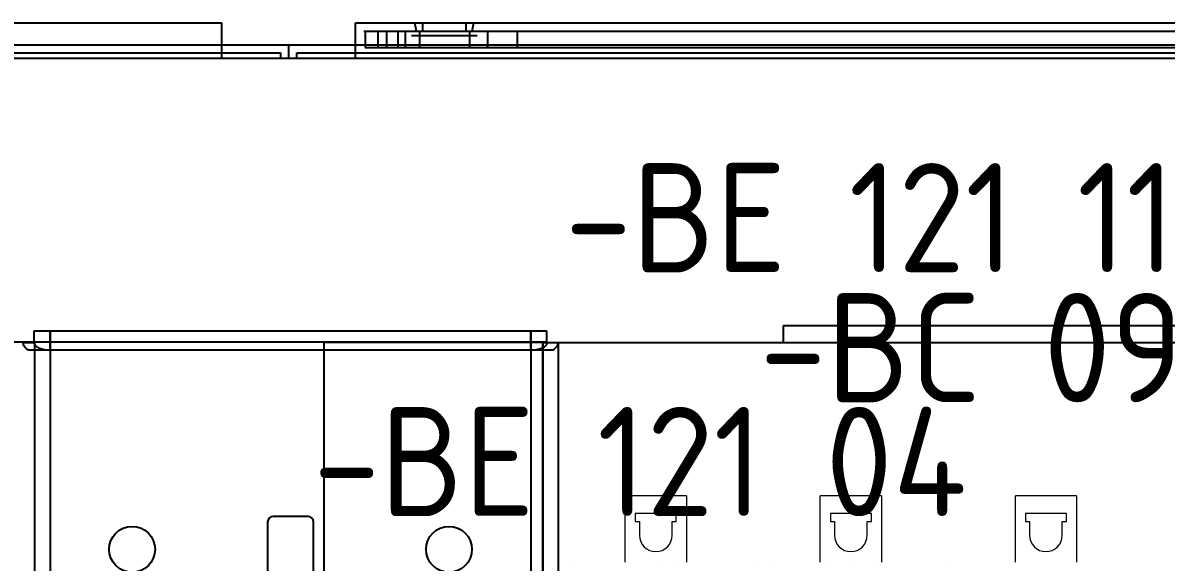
# Model space of a CAD drawing. Header units: millimetres. Extents: x 37984 to 70752, y 14140 to 37584.
# Drawn here: x 45787.3 to 45996.6, y 32669.2 to 32767.9 of the extents above; entities that cross this region are included whole.
import ezdxf
from ezdxf.enums import TextEntityAlignment as Align

# ---------------------------------------------------------------- set-up
doc = ezdxf.new("R2010")
doc.units = ezdxf.units.MM
doc.set_wipeout_variables(frame=1)
doc.layers.add('! NO PLOT !', color=7, linetype='Continuous', true_color=0xff75dd, plot=False)
doc.layers.add('000-PI-Oprema', color=30, linetype='Continuous', lineweight=5)
for name, color, linetype in [('000-PI-ORMAR', 2, 'Continuous'), ('000-PI_TEXT', 7, 'Continuous'), ('002-PI-Kabelska kanalica', 150, 'Continuous')]:
    doc.layers.add(name, color=color, linetype=linetype)
doc.styles.add('PI0', font='isocpeur.ttf', dxfattribs={"width": 0.9})

# ---------------------------------------------------------------- blocks, each defined once
blk = doc.blocks.new('8606.000_montažna')
at = {"layer": '! NO PLOT !'}
blk.add_line((51182.39, 38449.42), (51182.39, 36559.42), dxfattribs=at)
at = {"layer": '000-PI-ORMAR'}
blk.add_line((51182.39, 38449.42), (51138.39, 38449.42), dxfattribs=at)
blk = doc.blocks.new('F60-47290126')
at = {"layer": '000-PI-Oprema'}
for p, q in [((46627.38, 36179.98), (46627.38, 36179.98)), ((46638.58, 36179.98), (46627.38, 36179.98)), ((46638.58, 36179.98), (46638.58, 36179.98)), ((46636.73, 36176.78), (46629.23, 36176.78)), ((46629.23, 36176.78), (46629.23, 36176.78)), ((46629.23, 36176.78), (46629.23, 36175.28)), ((46629.23, 36175.28), (46629.23, 36175.28)), ((46629.23, 36175.28), (46629.98, 36175.28)), ((46629.98, 36175.28), (46629.98, 36175.28)), ((46629.98, 36175.28), (46629.98, 36172.78)), ((46635.98, 36172.78), (46635.98, 36175.28)), ((46635.98, 36175.28), (46635.98, 36175.28)), ((46635.98, 36175.28), (46636.73, 36175.28)), ((46636.73, 36175.28), (46636.73, 36176.78)), ((46636.73, 36176.78), (46636.73, 36176.78)), ((46636.73, 36175.28), (46636.73, 36175.28)), ((46629.98, 36172.78), (46629.98, 36172.78)), ((46635.98, 36172.78), (46635.98, 36172.78))]:
    blk.add_line(p, q, dxfattribs=at)
blk.add_arc((46632.98, 36172.78), 3, 180, 0, dxfattribs=at)
blk.add_wipeout([(46615.13, 36167.85), (46650.83, 36167.85), (46650.83, 36078.35), (46615.13, 36078.35)]).dxf.layer = '000-PI-Oprema'
for p, q in [((46627.38, 36167.85), (46627.38, 36179.98)), ((46638.58, 36179.98), (46638.58, 36168.64)), ((46615.13, 36167.85), (46615.13, 36167.85)), ((46618.03, 36167.85), (46618.03, 36167.85)), ((46618.03, 36167.85), (46618.03, 36167.85)), ((46627.38, 36167.85), (46627.38, 36167.85)), ((46628.22, 36167.85), (46628.22, 36167.85)), ((46628.22, 36167.85), (46628.22, 36167.85)), ((46633.28, 36167.85), (46633.28, 36167.85)), ((46637.38, 36167.85), (46637.38, 36167.85)), ((46638.58, 36168.64), (46638.58, 36167.85)), ((46638.58, 36167.85), (46638.58, 36167.85)), ((46650.83, 36167.85), (46650.83, 36167.85))]:
    blk.add_line(p, q, dxfattribs=at)
blk = doc.blocks.new('*U650')
at = {"layer": '002-PI-Kabelska kanalica'}
for p, q in [((-20, 70), (20, 70)), ((-20, -100), (-20, 70)), ((20, -100), (20, 70)), ((-20, -100), (20, -100))]:
    blk.add_line(p, q, dxfattribs=at)
blk = doc.blocks.new('spojnica')
at = {"layer": '! NO PLOT !', "transparency": 33554687}
for p, q in [((44768.49, 28808), (44768.49, 28811.5)), ((44768.49, 28811.5), (44768.49, 26919.4)), ((44856.49, 28808), (44856.49, 28811.5)), ((44856.49, 28811.5), (44856.49, 26919.4)), ((44764.49, 28808), (44768.49, 28808)), ((44768.49, 28808), (44856.49, 28808)), ((44856.49, 28808), (44860.49, 28808)), ((44861.49, 28809.4), (44861.49, 26919.4)), ((44808.29, 28776.5), (44808.29, 28765.85)), ((44815.69, 28777.5), (44809.29, 28777.5)), ((44816.69, 28765.85), (44816.69, 28776.5))]:
    blk.add_line(p, q, dxfattribs=at)
for points in [[(44763.49, 28809.4), (44763.51, 28809.2), (44763.57, 28809), (44763.66, 28808.8), (44763.8, 28808.61), (44763.96, 28808.42), (44764.16, 28808.24), (44764.4, 28808.07), (44764.49, 28808)], [(44765.49, 28809.4), (44765.51, 28809.28), (44765.54, 28809.16), (44765.6, 28809.04), (44765.68, 28808.92), (44765.78, 28808.81), (44765.9, 28808.7), (44766.04, 28808.6), (44766.2, 28808.5), (44766.37, 28808.41), (44766.57, 28808.33), (44766.77, 28808.26), (44766.99, 28808.19), (44767.23, 28808.13), (44767.47, 28808.09), (44767.72, 28808.05), (44767.97, 28808.02), (44768.23, 28808.01), (44768.49, 28808)], [(44856.49, 28808), (44856.76, 28808.01), (44857.02, 28808.02), (44857.27, 28808.05), (44857.52, 28808.09), (44857.76, 28808.13), (44857.99, 28808.19), (44858.22, 28808.26), (44858.42, 28808.33), (44858.62, 28808.41), (44858.79, 28808.5), (44858.95, 28808.6), (44859.09, 28808.7), (44859.21, 28808.81), (44859.31, 28808.92), (44859.39, 28809.04), (44859.45, 28809.16), (44859.48, 28809.28), (44859.49, 28809.4)], [(44860.49, 28808), (44860.74, 28808.17), (44860.95, 28808.35), (44861.13, 28808.53), (44861.28, 28808.73), (44861.39, 28808.92), (44861.46, 28809.12), (44861.49, 28809.33), (44861.49, 28809.4)]]:
    blk.add_lwpolyline(points, dxfattribs=at)
for centre in [(44783.49, 28771.5), (44841.49, 28771.5)]:
    blk.add_circle(centre, 4.2, dxfattribs=at)
for centre, start, end in [((44809.29, 28776.5), 90, 180), ((44815.69, 28776.5), 0, 90)]:
    blk.add_arc(centre, 1, start, end, dxfattribs=at)
at = {"layer": '000-PI-ORMAR', "transparency": 33554687}
for p, q in [((44765.59, 28811.5), (44859.39, 28811.5)), ((44765.59, 28809.5), (44765.59, 28811.5)), ((44859.39, 28809.5), (44859.39, 28811.5)), ((44763.49, 28809.4), (44765.49, 28809.4)), ((44765.59, 28809.5), (44768.49, 28809.5)), ((44768.49, 28809.5), (44856.49, 28809.5)), ((44856.49, 28809.5), (44859.39, 28809.5)), ((44859.49, 28809.4), (44861.49, 28809.4))]:
    blk.add_line(p, q, dxfattribs=at)
blk = doc.blocks.new('montažnaa')
at = {"layer": '! NO PLOT !'}
blk.add_line((46568.64, 28809.4), (46568.64, 26919.4), dxfattribs=at)
at = {"layer": '000-PI-ORMAR'}
for p, q in [((46823.64, 28812.4), (46612.64, 28812.4)), ((46568.64, 28809.4), (46867.64, 28809.4))]:
    blk.add_line(p, q, dxfattribs=at)
at = {"layer": '000-PI-ORMAR', "ltscale": 0.25}
blk.add_line((46612.64, 28812.4), (46612.64, 28809.4), dxfattribs=at)
blk = doc.blocks.new('Socomec I-60')
at = {"layer": '000-PI-Oprema'}
for p, q in [((12.25, 56.87), (12.25, 56.87)), ((23.45, 56.87), (12.25, 56.87)), ((12.25, 44.75), (12.25, 56.87)), ((23.45, 56.87), (23.45, 56.87)), ((23.45, 56.87), (23.45, 44.75)), ((21.6, 53.67), (14.1, 53.67)), ((14.1, 53.67), (14.1, 53.67)), ((14.1, 53.67), (14.1, 52.17)), ((21.6, 52.17), (21.6, 53.67)), ((21.6, 53.67), (21.6, 53.67)), ((14.1, 52.17), (14.1, 52.17)), ((14.1, 52.17), (14.85, 52.17)), ((14.85, 52.17), (14.85, 52.17)), ((14.85, 52.17), (14.85, 49.67)), ((20.85, 49.67), (20.85, 52.17)), ((20.85, 52.17), (20.85, 52.17)), ((20.85, 52.17), (21.6, 52.17)), ((21.6, 52.17), (21.6, 52.17)), ((14.85, 49.67), (14.85, 49.67)), ((20.85, 49.67), (20.85, 49.67))]:
    blk.add_line(p, q, dxfattribs=at)
blk.add_arc((17.85, 49.67), 3, 180, 0, dxfattribs=at)

msp = doc.modelspace()

# ---------------------------------------------------------------- linework, layer by layer
at = {"layer": '000-PI-ORMAR'}
for p, q in [((45256.233, 32767.904), (45823.733, 32767.904)), ((45823.733, 32761.404), (45823.733, 32767.904)), ((45848.233, 32767.904), (46215.733, 32767.904)), ((45848.233, 32761.404), (45848.233, 32767.904)), ((45859.382, 32766.404), (45859.076, 32767.904)), ((45859.382, 32766.404), (45859.076, 32767.904)), ((45860.483, 32767.904), (45860.483, 32766.404)), ((45868.483, 32766.404), (45868.483, 32767.904)), ((45869.583, 32766.404), (45869.89, 32767.904)), ((45869.583, 32766.404), (45869.89, 32767.904)), ((45849.733, 32766.404), (46214.233, 32766.404)), ((45849.983, 32766.404), (45849.983, 32763.404)), ((45852.35, 32763.404), (45852.35, 32766.404)), ((45853.983, 32763.404), (45853.983, 32766.404)), ((45855.983, 32766.404), (45855.983, 32763.404)), ((45857.37, 32763.404), (45857.37, 32766.404)), ((45870.483, 32765.554), (45858.483, 32765.554)), ((45870.483, 32765.554), (45858.483, 32765.554)), ((45859.983, 32763.404), (45859.983, 32766.404)), ((45869.137, 32763.404), (45869.137, 32766.404)), ((45872.423, 32763.404), (45872.423, 32766.404)), ((45877.899, 32763.404), (45877.899, 32766.404)), ((45256.233, 32763.904), (45823.733, 32763.904)), ((45256.233, 32762.404), (45823.733, 32762.404)), ((45823.733, 32763.904), (45835.983, 32763.904)), ((45823.733, 32762.404), (45834.483, 32762.404)), ((45834.483, 32762.404), (45834.483, 32761.404)), ((45835.983, 32763.904), (45848.233, 32763.904)), ((45835.983, 32763.904), (45835.983, 32761.404)), ((45837.483, 32761.404), (45837.483, 32762.404)), ((45837.483, 32762.404), (45848.233, 32762.404)), ((45848.233, 32763.904), (46215.733, 32763.904)), ((45848.233, 32762.404), (46215.733, 32762.404)), ((45849.983, 32763.404), (46213.983, 32763.404)), ((45835.995, 32761.404), (45243.995, 32761.404)), ((46191.483, 32761.404), (45258.483, 32761.404)), ((46227.995, 32761.404), (45835.995, 32761.404))]:
    msp.add_line(p, q, dxfattribs=at)

# ---------------------------------------------------------------- block references
for name, p in [('*U650', (45862.483, 32639.404)), ('F60-47290126', (-729.79, -3498.701))]:
    msp.add_blockref(name, p)
at = {"layer": '000-PI-Oprema'}
msp.add_blockref('8606.000_montažna', (-5392.912, -5740.014), dxfattribs=at)

# ---------------------------------------------------------------- texts
at = {"layer": '000-PI_TEXT', "color": 0, "style": 'PI0', "width": 0.9}
for s, p in [('-BE 121 11', (45942.43, 32732.255)), ('-BC 091 08', (45984.154, 32708.471))]:
    msp.add_text(s, height=20, dxfattribs=at).set_placement(p, align=Align.MIDDLE)

# ---------------------------------------------------------------- next in the draw order: block references
at = {"layer": '000-PI-Oprema'}
msp.add_blockref('spojnica', (1023.847, 3900), dxfattribs=at)

# ---------------------------------------------------------------- next in the draw order: texts
at = {"layer": '000-PI_TEXT', "color": 0, "style": 'PI0', "width": 0.9}
msp.add_text('-BE 121 04', height=20, dxfattribs=at).set_placement((45900.295, 32687.608), align=Align.MIDDLE)

# ---------------------------------------------------------------- next in the draw order: block references
msp.add_blockref('F60-47290126', (-694.09, -3498.701))

# ---------------------------------------------------------------- next in the draw order: block references
at = {"layer": '000-PI-Oprema'}
msp.add_blockref('montažnaa', (-686.158, 3900), dxfattribs=at)

# ---------------------------------------------------------------- next in the draw order: block references
msp.add_blockref('Socomec I-60', (45956.742, 32624.404), dxfattribs=at)

doc.saveas('drawing.dxf')
